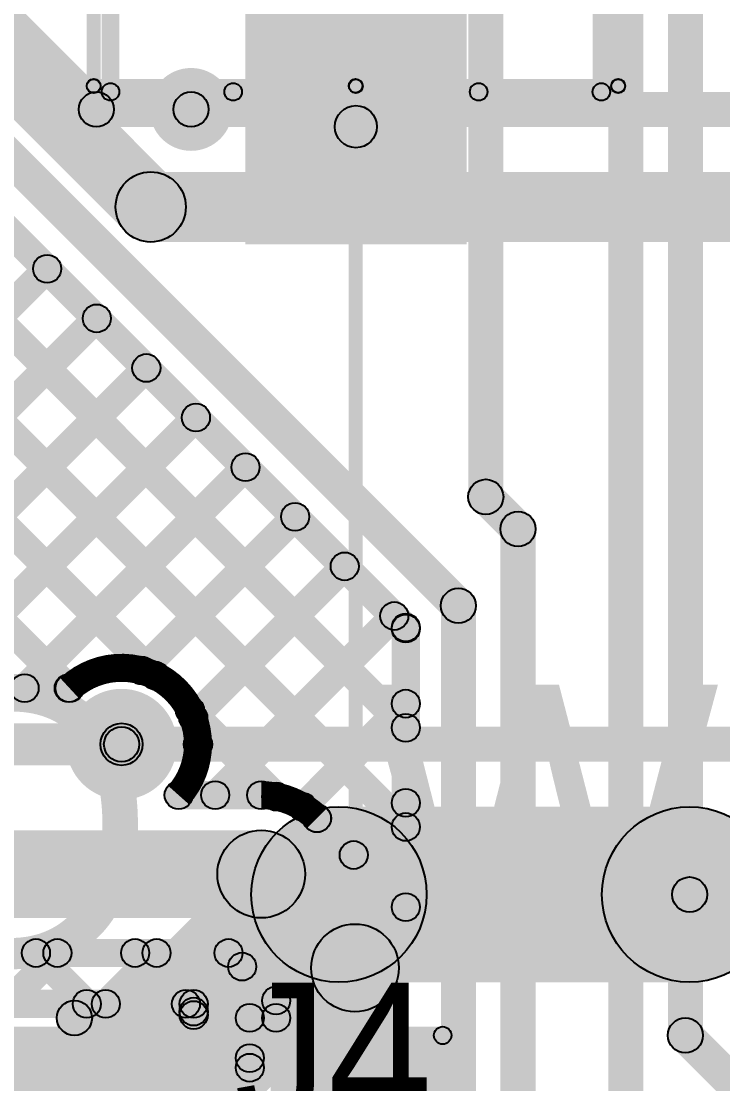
# Model space of a CAD drawing. Header units: millimetres. Extents: x -0.55 to 1.07, y -0.21 to 1.95.
# Drawn here: x 0.1826 to 0.3826, y 0.1322 to 0.4351 of the extents above; entities that cross this region are included whole.
import ezdxf

# ---------------------------------------------------------------- set-up
doc = ezdxf.new("R2010")
doc.units = ezdxf.units.MM
doc.header["$MEASUREMENT"] = 0
for name, color, linetype in [('BottomLayer', 5, 'Continuous'), ('BottomOverlay', 54, 'Continuous'), ('BottomPaste', 16, 'Continuous'), ('BottomSolder', 6, 'Continuous'), ('Mechanical1', 6, 'Continuous'), ('TopLayer', 1, 'Continuous'), ('TopOverlay', 2, 'Continuous'), ('TopSolder', 216, 'Continuous'), ('ViaHoleLayer', 16, 'Continuous')]:
    doc.layers.add(name, color=color, linetype=linetype)

# ---------------------------------------------------------------- blocks, each defined once
blk = doc.blocks.new('434121025816_B_16')
at = {"layer": 'BottomLayer'}
blk.add_hatch(color=5, dxfattribs=at).paths.add_polyline_path([(-0.15945, 0.02756), (-0.10039, 0.02756), (-0.10039, -0.02756), (-0.15945, -0.02756)])
at = {"layer": 'BottomOverlay'}
h = blk.add_hatch(color=54, dxfattribs=at)
edge = h.paths.add_edge_path()
edge.add_arc((-0.12, 0.07), 0.0025, 0, 360)
h = blk.add_hatch(color=54, dxfattribs=at)
edge = h.paths.add_edge_path()
edge.add_arc((-0.12, 0.07), 0.0025, 0, 360)
for points in [[(-0.1225, 0.07), (-0.1175, 0.07), (-0.1175, 0.035), (-0.1225, 0.035)], [(-0.12, 0.0675), (-0.12, 0.0725), (0.1207, 0.0725), (0.1207, 0.0675)], [(-0.1225, -0.035), (-0.1175, -0.035), (-0.1175, -0.07), (-0.1225, -0.07)], [(-0.12, -0.0725), (-0.12, -0.0675), (0.1194, -0.0675), (0.1194, -0.0725)]]:
    blk.add_hatch(color=54, dxfattribs=at).paths.add_polyline_path(points)
h = blk.add_hatch(color=54, dxfattribs=at)
edge = h.paths.add_edge_path()
edge.add_arc((-0.12, 0.035), 0.0025, 0, 360)
h = blk.add_hatch(color=54, dxfattribs=at)
edge = h.paths.add_edge_path()
edge.add_arc((-0.12, -0.035), 0.0025, 0, 360)
h = blk.add_hatch(color=54, dxfattribs=at)
edge = h.paths.add_edge_path()
edge.add_arc((-0.12, -0.07), 0.0025, 0, 360)
h = blk.add_hatch(color=54, dxfattribs=at)
edge = h.paths.add_edge_path()
edge.add_arc((-0.12, -0.07), 0.0025, 0, 360)
at = {"layer": 'BottomPaste'}
blk.add_hatch(color=16, dxfattribs=at).paths.add_polyline_path([(-0.15945, 0.02756), (-0.10039, 0.02756), (-0.10039, -0.02756), (-0.15945, -0.02756)])
at = {"layer": 'BottomSolder'}
blk.add_hatch(color=6, dxfattribs=at).paths.add_polyline_path([(-0.16345, 0.03156), (-0.09639, 0.03156), (-0.09639, -0.03156), (-0.16345, -0.03156)])
at = {"layer": 'BottomOverlay'}
for centre in [(-0.12, 0.07), (-0.12, 0.07), (-0.12, 0.035), (-0.12, -0.035), (-0.12, -0.07), (-0.12, -0.07)]:
    blk.add_circle(centre, 0.0025, dxfattribs=at)
blk = doc.blocks.new('SMD_PAD_B_37')
at = {"layer": 'BottomLayer'}
for points in [[(-0.06, 0.03), (-0.02, 0.03), (-0.02, -0.03), (-0.06, -0.03)], [(0.02, 0.03), (0.06, 0.03), (0.06, -0.03), (0.02, -0.03)]]:
    blk.add_hatch(color=5, dxfattribs=at).paths.add_polyline_path(points)
at = {"layer": 'BottomOverlay'}
h = blk.add_hatch(color=54, dxfattribs=at)
edge = h.paths.add_edge_path()
edge.add_arc((-0.065, 0.035), 0.0025, 0, 360)
h = blk.add_hatch(color=54, dxfattribs=at)
edge = h.paths.add_edge_path()
edge.add_arc((-0.065, 0.035), 0.0025, 0, 360)
for points in [[(0.065, 0.0375), (0.065, 0.0325), (-0.065, 0.0325), (-0.065, 0.0375)], [(-0.0675, 0.035), (-0.0625, 0.035), (-0.0625, -0.035), (-0.0675, -0.035)], [(0.0625, 0.035), (0.0675, 0.035), (0.0675, -0.035), (0.0625, -0.035)], [(0.065, -0.0325), (0.065, -0.0375), (-0.065, -0.0375), (-0.065, -0.0325)]]:
    blk.add_hatch(color=54, dxfattribs=at).paths.add_polyline_path(points)
h = blk.add_hatch(color=54, dxfattribs=at)
edge = h.paths.add_edge_path()
edge.add_arc((0.065, 0.035), 0.0025, 0, 360)
h = blk.add_hatch(color=54, dxfattribs=at)
edge = h.paths.add_edge_path()
edge.add_arc((0.065, 0.035), 0.0025, 0, 360)
h = blk.add_hatch(color=54, dxfattribs=at)
edge = h.paths.add_edge_path()
edge.add_arc((-0.065, -0.035), 0.0025, 0, 360)
h = blk.add_hatch(color=54, dxfattribs=at)
edge = h.paths.add_edge_path()
edge.add_arc((-0.065, -0.035), 0.0025, 0, 360)
h = blk.add_hatch(color=54, dxfattribs=at)
edge = h.paths.add_edge_path()
edge.add_arc((0.065, -0.035), 0.0025, 0, 360)
h = blk.add_hatch(color=54, dxfattribs=at)
edge = h.paths.add_edge_path()
edge.add_arc((0.065, -0.035), 0.0025, 0, 360)
at = {"layer": 'BottomPaste'}
for points in [[(-0.06, 0.03), (-0.02, 0.03), (-0.02, -0.03), (-0.06, -0.03)], [(0.02, 0.03), (0.06, 0.03), (0.06, -0.03), (0.02, -0.03)]]:
    blk.add_hatch(color=16, dxfattribs=at).paths.add_polyline_path(points)
at = {"layer": 'BottomSolder'}
for points in [[(-0.064, 0.034), (-0.016, 0.034), (-0.016, -0.034), (-0.064, -0.034)], [(0.016, 0.034), (0.064, 0.034), (0.064, -0.034), (0.016, -0.034)]]:
    blk.add_hatch(color=6, dxfattribs=at).paths.add_polyline_path(points)
at = {"layer": 'BottomOverlay'}
for centre in [(-0.065, 0.035), (-0.065, 0.035), (0.065, 0.035), (0.065, 0.035), (-0.065, -0.035), (-0.065, -0.035), (0.065, -0.035), (0.065, -0.035)]:
    blk.add_circle(centre, 0.0025, dxfattribs=at)

msp = doc.modelspace()

# ---------------------------------------------------------------- hatches: boundary and pattern name
at = {"layer": 'BottomLayer'}
for points in [[(0.32006, 0.29954), (0.31006, 0.29954), (0.31006, 0.695), (0.32006, 0.695)], [(0.36, 0.082), (0.35, 0.082), (0.35, 0.5912), (0.36, 0.5912)], [(0.377, 0.146), (0.367, 0.146), (0.367, 0.5804), (0.377, 0.5804)], [(0.284, 0.40508), (0.272, 0.40508), (0.272, 0.46693), (0.284, 0.46693)], [(0.14946, 0.45746), (0.15654, 0.46454), (0.20754, 0.41354), (0.20046, 0.40646)], [(0.12346, 0.4452), (0.13054, 0.45228), (0.31078, 0.27204), (0.3037, 0.26496)], [(0.204, 0.405), (0.204, 0.415), (0.231, 0.415), (0.231, 0.405)], [(0.15023, 0.39864), (0.15588, 0.4043), (0.29507, 0.26512), (0.28941, 0.25946)], [(0.15023, 0.39835), (0.15588, 0.40401), (0.29507, 0.26482), (0.28941, 0.25917)], [(0.15023, 0.37007), (0.15588, 0.37573), (0.29507, 0.23654), (0.28941, 0.23088)], [(0.12468, 0.29364), (0.11902, 0.2993), (0.18713, 0.3674), (0.19278, 0.36174)], [(0.14084, 0.35117), (0.1465, 0.35683), (0.29507, 0.20826), (0.28941, 0.2026)], [(0.11517, 0.34855), (0.12083, 0.35421), (0.22366, 0.25138), (0.21801, 0.24572)], [(0.12468, 0.26536), (0.11902, 0.27101), (0.20127, 0.35326), (0.20692, 0.3476)], [(0.12978, 0.24217), (0.12412, 0.24783), (0.21541, 0.33912), (0.22107, 0.33346)], [(0.11517, 0.32027), (0.12083, 0.32593), (0.19893, 0.24783), (0.19327, 0.24217)], [(0.15806, 0.24217), (0.15241, 0.24783), (0.22955, 0.32498), (0.23521, 0.31932)], [(0.18635, 0.24217), (0.18069, 0.24783), (0.24369, 0.31083), (0.24935, 0.30518)], [(0.31152, 0.296), (0.31859, 0.30307), (0.32778, 0.29389), (0.3207, 0.28682)], [(0.21968, 0.24723), (0.21403, 0.25288), (0.25784, 0.29669), (0.26349, 0.29103)], [(0.32924, 0.0015), (0.31924, 0.0015), (0.31924, 0.29036), (0.32924, 0.29036)], [(0.23445, 0.23371), (0.2288, 0.23937), (0.27198, 0.28255), (0.27764, 0.27689)], [(0.2407, 0.21167), (0.23504, 0.21733), (0.28612, 0.26841), (0.29178, 0.26275)], [(0.31224, 0.06924), (0.30224, 0.06924), (0.30224, 0.2685), (0.31224, 0.2685)], [(0.29624, 0.18258), (0.28824, 0.18258), (0.28824, 0.26229), (0.29624, 0.26229)], [(0.052, 0.241), (0.052, 0.249), (0.19634, 0.249), (0.19634, 0.241)], [(0.26564, 0.20832), (0.25998, 0.21398), (0.28941, 0.24341), (0.29507, 0.23776)], [(0.22788, 0.23585), (0.23354, 0.2415), (0.25813, 0.21691), (0.25247, 0.21126)], [(0.052, 0.223), (0.052, 0.235), (0.21116, 0.235), (0.21116, 0.223)], [(0.22745, 0.2105), (0.22745, 0.2185), (0.251, 0.2185), (0.251, 0.2105)], [(0.28021, 0.19461), (0.27455, 0.20027), (0.28941, 0.21513), (0.29507, 0.20947)], [(0.26409, 0.20507), (0.26975, 0.21073), (0.29507, 0.18541), (0.28941, 0.17975)], [(0.069, 0.1795), (0.069, 0.2045), (0.251, 0.2045), (0.251, 0.1795)], [(0.24216, 0.18316), (0.25984, 0.20084), (0.28658, 0.1741), (0.2689, 0.15642)], [(0.07113, 0.1655), (0.07113, 0.1735), (0.24168, 0.1735), (0.24168, 0.1655)], [(0.1812, 0.15217), (0.17554, 0.15783), (0.19004, 0.17233), (0.1957, 0.16667)], [(0.18392, 0.16667), (0.18957, 0.17233), (0.20407, 0.15783), (0.19842, 0.15217)], [(0.20948, 0.15217), (0.20383, 0.15783), (0.21833, 0.17233), (0.22398, 0.16667)], [(0.2122, 0.16667), (0.21786, 0.17233), (0.23236, 0.15783), (0.2267, 0.15217)], [(0.23885, 0.16667), (0.24451, 0.17233), (0.25807, 0.15877), (0.25241, 0.15311)], [(0.23457, 0.14897), (0.22891, 0.15463), (0.24273, 0.16845), (0.24839, 0.16279)], [(0.29024, 0.111), (0.26524, 0.111), (0.26524, 0.16526), (0.29024, 0.16526)], [(0.16374, 0.151), (0.16374, 0.159), (0.23174, 0.159), (0.23174, 0.151)], [(0.2267, 0.15217), (0.23236, 0.15783), (0.23457, 0.15562), (0.22891, 0.14996)], [(0.23574, 0.067), (0.22774, 0.067), (0.22774, 0.155), (0.23574, 0.155)], [(0.22891, 0.14996), (0.23457, 0.15562), (0.25057, 0.13962), (0.24491, 0.13396)], [(0.24774, 0.147), (0.24774, 0.155), (0.25524, 0.155), (0.25524, 0.147)], [(0.25924, 0.151), (0.25124, 0.151), (0.25124, 0.15594), (0.25924, 0.15594)], [(0.20274, 0.111), (0.19274, 0.111), (0.19274, 0.151), (0.20274, 0.151)], [(0.25174, 0.071), (0.24374, 0.071), (0.24374, 0.151), (0.25174, 0.151)], [(0.36847, 0.14246), (0.37554, 0.14953), (0.48476, 0.04032), (0.47768, 0.03324)], [(0.104, 0.0617), (0.218, 0.0617), (0.218, 0.144), (0.104, 0.144)], [(0.23457, 0.12069), (0.22891, 0.12634), (0.24491, 0.14234), (0.25057, 0.13669)]]:
    msp.add_hatch(color=5, dxfattribs=at).paths.add_polyline_path(points)
h = msp.add_hatch(color=5, dxfattribs=at)
edge = h.paths.add_edge_path()
edge.add_arc((0.231, 0.41), 0.01181, 0, 360)
h = msp.add_hatch(color=5, dxfattribs=at)
edge = h.paths.add_edge_path()
edge.add_arc((0.204, 0.41), 0.005, 0, 360)
h = msp.add_hatch(color=5, dxfattribs=at)
edge = h.paths.add_edge_path()
edge.add_arc((0.204, 0.41), 0.005, 0, 360)
h = msp.add_hatch(color=5, dxfattribs=at)
edge = h.paths.add_edge_path()
edge.add_arc((0.231, 0.41), 0.005, 0, 360)
h = msp.add_hatch(color=5, dxfattribs=at)
edge = h.paths.add_edge_path()
edge.add_arc((0.278, 0.40508), 0.006, 0, 360)
h = msp.add_hatch(color=5, dxfattribs=at)
edge = h.paths.add_edge_path()
edge.add_arc((0.18995, 0.36457), 0.004, 0, 360)
h = msp.add_hatch(color=5, dxfattribs=at)
edge = h.paths.add_edge_path()
edge.add_arc((0.2041, 0.35043), 0.004, 0, 360)
h = msp.add_hatch(color=5, dxfattribs=at)
edge = h.paths.add_edge_path()
edge.add_arc((0.21824, 0.33629), 0.004, 0, 360)
h = msp.add_hatch(color=5, dxfattribs=at)
edge = h.paths.add_edge_path()
edge.add_arc((0.23238, 0.32215), 0.004, 0, 360)
h = msp.add_hatch(color=5, dxfattribs=at)
edge = h.paths.add_edge_path()
edge.add_arc((0.24652, 0.308), 0.004, 0, 360)
h = msp.add_hatch(color=5, dxfattribs=at)
edge = h.paths.add_edge_path()
edge.add_arc((0.31506, 0.29954), 0.005, 0, 360)
h = msp.add_hatch(color=5, dxfattribs=at)
edge = h.paths.add_edge_path()
edge.add_arc((0.31506, 0.29954), 0.005, 0, 360)
h = msp.add_hatch(color=5, dxfattribs=at)
edge = h.paths.add_edge_path()
edge.add_arc((0.26066, 0.29386), 0.004, 0, 360)
h = msp.add_hatch(color=5, dxfattribs=at)
edge = h.paths.add_edge_path()
edge.add_arc((0.32424, 0.29036), 0.005, 0, 360)
h = msp.add_hatch(color=5, dxfattribs=at)
edge = h.paths.add_edge_path()
edge.add_arc((0.32424, 0.29036), 0.005, 0, 360)
h = msp.add_hatch(color=5, dxfattribs=at)
edge = h.paths.add_edge_path()
edge.add_arc((0.27481, 0.27972), 0.004, 0, 360)
h = msp.add_hatch(color=5, dxfattribs=at)
edge = h.paths.add_edge_path()
edge.add_arc((0.30724, 0.2685), 0.005, 0, 360)
h = msp.add_hatch(color=5, dxfattribs=at)
edge = h.paths.add_edge_path()
edge.add_arc((0.30724, 0.2685), 0.005, 0, 360)
h = msp.add_hatch(color=5, dxfattribs=at)
edge = h.paths.add_edge_path()
edge.add_arc((0.28895, 0.26558), 0.004, 0, 360)
h = msp.add_hatch(color=5, dxfattribs=at)
edge = h.paths.add_edge_path()
edge.add_arc((0.29224, 0.26229), 0.004, 0, 360)
h = msp.add_hatch(color=5, dxfattribs=at)
edge = h.paths.add_edge_path()
edge.add_arc((0.29224, 0.26229), 0.004, 0, 360)
h = msp.add_hatch(color=5, dxfattribs=at)
edge = h.paths.add_edge_path()
edge.add_arc((0.29224, 0.262), 0.004, 0, 360)
h = msp.add_hatch(color=5, dxfattribs=at)
edge = h.paths.add_edge_path()
edge.add_arc((0.21686, 0.25005), 0.004, 0, 360)
h = msp.add_hatch(color=5, dxfattribs=at)
edge = h.paths.add_edge_path()
edge.add_arc((0.22084, 0.24855), 0.004, 0, 360)
h = msp.add_hatch(color=5, dxfattribs=at)
edge = h.paths.add_edge_path()
edge.add_arc((0.18352, 0.245), 0.004, 0, 360)
h = msp.add_hatch(color=5, dxfattribs=at)
edge = h.paths.add_edge_path()
edge.add_arc((0.1961, 0.245), 0.004, 0, 360)
h = msp.add_hatch(color=5, dxfattribs=at)
edge = h.paths.add_edge_path()
edge.add_arc((0.19634, 0.245), 0.004, 0, 360)
h = msp.add_hatch(color=5, dxfattribs=at)
edge = h.paths.add_edge_path()
edge.add_arc((0.19634, 0.245), 0.004, 0, 360)
h = msp.add_hatch(color=5, dxfattribs=at)
edge = h.paths.add_edge_path()
edge.add_arc((0.23071, 0.23868), 0.004, 0, 360)
h = msp.add_hatch(color=5, dxfattribs=at)
edge = h.paths.add_edge_path()
edge.add_arc((0.29224, 0.24058), 0.004, 0, 360)
h = msp.add_hatch(color=5, dxfattribs=at)
edge = h.paths.add_edge_path()
edge.add_arc((0.21116, 0.229), 0.01181, 0, 360)
h = msp.add_hatch(color=5, dxfattribs=at)
edge = h.paths.add_edge_path()
edge.add_arc((0.23163, 0.23654), 0.004, 0, 360)
h = msp.add_hatch(color=5, dxfattribs=at)
edge = h.paths.add_edge_path()
edge.add_arc((0.29224, 0.23371), 0.004, 0, 360)
h = msp.add_hatch(color=5, dxfattribs=at)
edge = h.paths.add_edge_path()
edge.add_arc((0.21116, 0.229), 0.006, 0, 360)
h = msp.add_hatch(color=5, dxfattribs=at)
edge = h.paths.add_edge_path()
edge.add_arc((0.23297, 0.229), 0.004, 0, 360)
h = msp.add_hatch(color=5, dxfattribs=at)
edge = h.paths.add_edge_path()
edge.add_arc((0.23297, 0.229), 0.004, 0, 360)
h = msp.add_hatch(color=5, dxfattribs=at)
edge = h.paths.add_edge_path()
edge.add_arc((0.22745, 0.2145), 0.004, 0, 360)
h = msp.add_hatch(color=5, dxfattribs=at)
edge = h.paths.add_edge_path()
edge.add_arc((0.22745, 0.2145), 0.004, 0, 360)
h = msp.add_hatch(color=5, dxfattribs=at)
edge = h.paths.add_edge_path()
edge.add_arc((0.23787, 0.2145), 0.004, 0, 360)
h = msp.add_hatch(color=5, dxfattribs=at)
edge = h.paths.add_edge_path()
edge.add_arc((0.251, 0.2145), 0.004, 0, 360)
h = msp.add_hatch(color=5, dxfattribs=at)
edge = h.paths.add_edge_path()
edge.add_arc((0.251, 0.2145), 0.004, 0, 360)
h = msp.add_hatch(color=5, dxfattribs=at)
edge = h.paths.add_edge_path()
edge.add_arc((0.251, 0.2145), 0.004, 0, 360)
h = msp.add_hatch(color=5, dxfattribs=at)
edge = h.paths.add_edge_path()
edge.add_arc((0.2553, 0.21409), 0.004, 0, 360)
h = msp.add_hatch(color=5, dxfattribs=at)
edge = h.paths.add_edge_path()
edge.add_arc((0.26281, 0.21115), 0.004, 0, 360)
h = msp.add_hatch(color=5, dxfattribs=at)
edge = h.paths.add_edge_path()
edge.add_arc((0.29224, 0.2123), 0.004, 0, 360)
h = msp.add_hatch(color=5, dxfattribs=at)
edge = h.paths.add_edge_path()
edge.add_arc((0.2669, 0.20792), 0.004, 0, 360)
h = msp.add_hatch(color=5, dxfattribs=at)
edge = h.paths.add_edge_path()
edge.add_arc((0.26691, 0.20791), 0.004, 0, 360)
h = msp.add_hatch(color=5, dxfattribs=at)
edge = h.paths.add_edge_path()
edge.add_arc((0.26692, 0.2079), 0.004, 0, 360)
h = msp.add_hatch(color=5, dxfattribs=at)
edge = h.paths.add_edge_path()
edge.add_arc((0.29224, 0.20543), 0.004, 0, 360)
h = msp.add_hatch(color=5, dxfattribs=at)
edge = h.paths.add_edge_path()
edge.add_arc((0.251, 0.192), 0.0125, 0, 360)
h = msp.add_hatch(color=5, dxfattribs=at)
edge = h.paths.add_edge_path()
edge.add_arc((0.251, 0.192), 0.0125, 0, 360)
h = msp.add_hatch(color=5, dxfattribs=at)
edge = h.paths.add_edge_path()
edge.add_arc((0.27738, 0.19744), 0.004, 0, 360)
h = msp.add_hatch(color=5, dxfattribs=at)
edge = h.paths.add_edge_path()
edge.add_arc((0.29224, 0.18258), 0.004, 0, 360)
h = msp.add_hatch(color=5, dxfattribs=at)
edge = h.paths.add_edge_path()
edge.add_arc((0.29224, 0.18258), 0.004, 0, 360)
h = msp.add_hatch(color=5, dxfattribs=at)
edge = h.paths.add_edge_path()
edge.add_arc((0.27774, 0.16526), 0.0125, 0, 360)
h = msp.add_hatch(color=5, dxfattribs=at)
edge = h.paths.add_edge_path()
edge.add_arc((0.27774, 0.16526), 0.0125, 0, 360)
h = msp.add_hatch(color=5, dxfattribs=at)
edge = h.paths.add_edge_path()
edge.add_arc((0.18675, 0.1695), 0.004, 0, 360)
h = msp.add_hatch(color=5, dxfattribs=at)
edge = h.paths.add_edge_path()
edge.add_arc((0.19287, 0.1695), 0.004, 0, 360)
h = msp.add_hatch(color=5, dxfattribs=at)
edge = h.paths.add_edge_path()
edge.add_arc((0.21503, 0.1695), 0.004, 0, 360)
h = msp.add_hatch(color=5, dxfattribs=at)
edge = h.paths.add_edge_path()
edge.add_arc((0.22116, 0.1695), 0.004, 0, 360)
h = msp.add_hatch(color=5, dxfattribs=at)
edge = h.paths.add_edge_path()
edge.add_arc((0.24168, 0.1695), 0.004, 0, 360)
h = msp.add_hatch(color=5, dxfattribs=at)
edge = h.paths.add_edge_path()
edge.add_arc((0.24168, 0.1695), 0.004, 0, 360)
h = msp.add_hatch(color=5, dxfattribs=at)
edge = h.paths.add_edge_path()
edge.add_arc((0.24556, 0.16562), 0.004, 0, 360)
h = msp.add_hatch(color=5, dxfattribs=at)
edge = h.paths.add_edge_path()
edge.add_arc((0.20125, 0.155), 0.004, 0, 360)
h = msp.add_hatch(color=5, dxfattribs=at)
edge = h.paths.add_edge_path()
edge.add_arc((0.20666, 0.155), 0.004, 0, 360)
h = msp.add_hatch(color=5, dxfattribs=at)
edge = h.paths.add_edge_path()
edge.add_arc((0.22953, 0.155), 0.004, 0, 360)
h = msp.add_hatch(color=5, dxfattribs=at)
edge = h.paths.add_edge_path()
edge.add_arc((0.22953, 0.155), 0.004, 0, 360)
h = msp.add_hatch(color=5, dxfattribs=at)
edge = h.paths.add_edge_path()
edge.add_arc((0.23174, 0.155), 0.004, 0, 360)
h = msp.add_hatch(color=5, dxfattribs=at)
edge = h.paths.add_edge_path()
edge.add_arc((0.23174, 0.155), 0.004, 0, 360)
h = msp.add_hatch(color=5, dxfattribs=at)
edge = h.paths.add_edge_path()
edge.add_arc((0.25524, 0.15594), 0.004, 0, 360)
h = msp.add_hatch(color=5, dxfattribs=at)
edge = h.paths.add_edge_path()
edge.add_arc((0.25524, 0.15594), 0.004, 0, 360)
h = msp.add_hatch(color=5, dxfattribs=at)
edge = h.paths.add_edge_path()
edge.add_arc((0.19774, 0.151), 0.005, 0, 360)
h = msp.add_hatch(color=5, dxfattribs=at)
edge = h.paths.add_edge_path()
edge.add_arc((0.23174, 0.15279), 0.004, 0, 360)
h = msp.add_hatch(color=5, dxfattribs=at)
edge = h.paths.add_edge_path()
edge.add_arc((0.23174, 0.15279), 0.004, 0, 360)
h = msp.add_hatch(color=5, dxfattribs=at)
edge = h.paths.add_edge_path()
edge.add_arc((0.23174, 0.1518), 0.004, 0, 360)
h = msp.add_hatch(color=5, dxfattribs=at)
edge = h.paths.add_edge_path()
edge.add_arc((0.24774, 0.151), 0.004, 0, 360)
h = msp.add_hatch(color=5, dxfattribs=at)
edge = h.paths.add_edge_path()
edge.add_arc((0.24774, 0.151), 0.004, 0, 360)
h = msp.add_hatch(color=5, dxfattribs=at)
edge = h.paths.add_edge_path()
edge.add_arc((0.25524, 0.151), 0.004, 0, 360)
h = msp.add_hatch(color=5, dxfattribs=at)
edge = h.paths.add_edge_path()
edge.add_arc((0.25524, 0.151), 0.004, 0, 360)
h = msp.add_hatch(color=5, dxfattribs=at)
edge = h.paths.add_edge_path()
edge.add_arc((0.372, 0.146), 0.005, 0, 360)
h = msp.add_hatch(color=5, dxfattribs=at)
edge = h.paths.add_edge_path()
edge.add_arc((0.372, 0.146), 0.005, 0, 360)
h = msp.add_hatch(color=5, dxfattribs=at)
edge = h.paths.add_edge_path()
edge.add_arc((0.24774, 0.13952), 0.004, 0, 360)
h = msp.add_hatch(color=5, dxfattribs=at)
edge = h.paths.add_edge_path()
edge.add_arc((0.24774, 0.13679), 0.004, 0, 360)
at = {"layer": 'BottomSolder'}
h = msp.add_hatch(color=6, dxfattribs=at)
edge = h.paths.add_edge_path()
edge.add_arc((0.21116, 0.229), 0.01581, 0, 360)
at = {"layer": 'Mechanical1'}
for points in [[(0.20519, 0.41667), (0.20125, 0.41667), (0.20125, 0.65289), (0.20519, 0.65289)], [(0.20519, 0.41661), (0.20125, 0.41661), (0.20125, 0.65283), (0.20519, 0.65283)], [(0.35479, 0.41672), (0.35086, 0.41672), (0.35086, 0.65294), (0.35479, 0.65294)], [(0.35479, 0.41667), (0.35086, 0.41667), (0.35086, 0.65289), (0.35479, 0.65289)], [(0.35479, 0.41661), (0.35086, 0.41661), (0.35086, 0.65283), (0.35479, 0.65283)], [(0.20519, 0.41672), (0.20125, 0.41672), (0.20125, 0.58073), (0.20519, 0.58073)], [(0.27999, 0.41661), (0.27605, 0.41661), (0.27605, 0.49732), (0.27999, 0.49732)], [(0.20322, 0.41475), (0.20322, 0.41869), (0.35282, 0.41869), (0.35282, 0.41475)], [(0.20322, 0.4147), (0.20322, 0.41864), (0.35282, 0.41864), (0.35282, 0.4147)], [(0.20322, 0.41464), (0.20322, 0.41858), (0.35282, 0.41858), (0.35282, 0.41464)], [(0.20519, 0.41661), (0.20125, 0.41661), (0.20125, 0.41672), (0.20519, 0.41672)], [(0.27989, -0.08702), (0.27596, -0.08702), (0.27596, 0.41672), (0.27989, 0.41672)], [(0.35479, 0.41661), (0.35086, 0.41661), (0.35086, 0.41672), (0.35479, 0.41672)]]:
    msp.add_hatch(color=6, dxfattribs=at).paths.add_polyline_path(points)
h = msp.add_hatch(color=6, dxfattribs=at)
edge = h.paths.add_edge_path()
edge.add_arc((0.20322, 0.41672), 0.00197, 0, 360)
h = msp.add_hatch(color=6, dxfattribs=at)
edge = h.paths.add_edge_path()
edge.add_arc((0.20322, 0.41672), 0.00197, 0, 360)
h = msp.add_hatch(color=6, dxfattribs=at)
edge = h.paths.add_edge_path()
edge.add_arc((0.20322, 0.41672), 0.00197, 0, 360)
h = msp.add_hatch(color=6, dxfattribs=at)
edge = h.paths.add_edge_path()
edge.add_arc((0.20322, 0.41667), 0.00197, 0, 360)
h = msp.add_hatch(color=6, dxfattribs=at)
edge = h.paths.add_edge_path()
edge.add_arc((0.20322, 0.41667), 0.00197, 0, 360)
h = msp.add_hatch(color=6, dxfattribs=at)
edge = h.paths.add_edge_path()
edge.add_arc((0.20322, 0.41661), 0.00197, 0, 360)
h = msp.add_hatch(color=6, dxfattribs=at)
edge = h.paths.add_edge_path()
edge.add_arc((0.20322, 0.41661), 0.00197, 0, 360)
h = msp.add_hatch(color=6, dxfattribs=at)
edge = h.paths.add_edge_path()
edge.add_arc((0.20322, 0.41661), 0.00197, 0, 360)
h = msp.add_hatch(color=6, dxfattribs=at)
edge = h.paths.add_edge_path()
edge.add_arc((0.27792, 0.41672), 0.00197, 0, 360)
h = msp.add_hatch(color=6, dxfattribs=at)
edge = h.paths.add_edge_path()
edge.add_arc((0.27802, 0.41664), 0.00197, 0, 360)
h = msp.add_hatch(color=6, dxfattribs=at)
edge = h.paths.add_edge_path()
edge.add_arc((0.27802, 0.41664), 0.00197, 0, 360)
h = msp.add_hatch(color=6, dxfattribs=at)
edge = h.paths.add_edge_path()
edge.add_arc((0.27802, 0.41661), 0.00197, 0, 360)
h = msp.add_hatch(color=6, dxfattribs=at)
edge = h.paths.add_edge_path()
edge.add_arc((0.35282, 0.41672), 0.00197, 0, 360)
h = msp.add_hatch(color=6, dxfattribs=at)
edge = h.paths.add_edge_path()
edge.add_arc((0.35282, 0.41672), 0.00197, 0, 360)
h = msp.add_hatch(color=6, dxfattribs=at)
edge = h.paths.add_edge_path()
edge.add_arc((0.35282, 0.41672), 0.00197, 0, 360)
h = msp.add_hatch(color=6, dxfattribs=at)
edge = h.paths.add_edge_path()
edge.add_arc((0.35282, 0.41667), 0.00197, 0, 360)
h = msp.add_hatch(color=6, dxfattribs=at)
edge = h.paths.add_edge_path()
edge.add_arc((0.35282, 0.41667), 0.00197, 0, 360)
h = msp.add_hatch(color=6, dxfattribs=at)
edge = h.paths.add_edge_path()
edge.add_arc((0.35282, 0.41661), 0.00197, 0, 360)
h = msp.add_hatch(color=6, dxfattribs=at)
edge = h.paths.add_edge_path()
edge.add_arc((0.35282, 0.41661), 0.00197, 0, 360)
h = msp.add_hatch(color=6, dxfattribs=at)
edge = h.paths.add_edge_path()
edge.add_arc((0.35282, 0.41661), 0.00197, 0, 360)
at = {"layer": 'TopLayer'}
for points in [[(0.09693, 0.4906), (0.11107, 0.50474), (0.22655, 0.38926), (0.21241, 0.37512)], [(0.231, 0.405), (0.231, 0.415), (0.43, 0.415), (0.43, 0.405)], [(0.21948, 0.37219), (0.21948, 0.39219), (0.50019, 0.39219), (0.50019, 0.37219)], [(0.21116, 0.224), (0.21116, 0.234), (0.412, 0.234), (0.412, 0.224)], [(0.27317, 0.16117), (0.27317, 0.21117), (0.37317, 0.21117), (0.37317, 0.16117)], [(0.17516, 0.0528), (0.1398, 0.08816), (0.2555, 0.20385), (0.29085, 0.1685)], [(0.37317, 0.18117), (0.37317, 0.19117), (0.43474, 0.19117), (0.43474, 0.18117)]]:
    msp.add_hatch(color=1, dxfattribs=at).paths.add_polyline_path(points)
h = msp.add_hatch(color=1, dxfattribs=at)
edge = h.paths.add_edge_path()
edge.add_arc((0.231, 0.41), 0.01181, 0, 360)
h = msp.add_hatch(color=1, dxfattribs=at)
edge = h.paths.add_edge_path()
edge.add_arc((0.231, 0.41), 0.005, 0, 360)
h = msp.add_hatch(color=1, dxfattribs=at)
edge = h.paths.add_edge_path()
edge.add_arc((0.21948, 0.38219), 0.01, 0, 360)
h = msp.add_hatch(color=1, dxfattribs=at)
edge = h.paths.add_edge_path()
edge.add_arc((0.21948, 0.38219), 0.01, 0, 360)
h = msp.add_hatch(color=1, dxfattribs=at)
edge = h.paths.add_edge_path()
edge.add_arc((0.21116, 0.229), 0.01181, 0, 360)
h = msp.add_hatch(color=1, dxfattribs=at)
edge = h.paths.add_edge_path()
edge.add_arc((0.21116, 0.229), 0.005, 0, 360)
h = msp.add_hatch(color=1, dxfattribs=at)
edge = h.paths.add_edge_path()
edge.add_arc((0.27317, 0.18617), 0.025, 0, 360)
h = msp.add_hatch(color=1, dxfattribs=at)
edge = h.paths.add_edge_path()
edge.add_arc((0.27317, 0.18617), 0.025, 0, 360)
h = msp.add_hatch(color=1, dxfattribs=at)
edge = h.paths.add_edge_path()
edge.add_arc((0.37317, 0.18617), 0.025, 0, 360)
h = msp.add_hatch(color=1, dxfattribs=at)
edge = h.paths.add_edge_path()
edge.add_arc((0.37317, 0.18617), 0.005, 0, 360)
at = {"layer": 'TopSolder'}
h = msp.add_hatch(color=216, dxfattribs=at)
edge = h.paths.add_edge_path()
edge.add_arc((0.21116, 0.229), 0.01581, 0, 360)
at = {"layer": 'ViaHoleLayer'}
h = msp.add_hatch(color=16, dxfattribs=at)
edge = h.paths.add_edge_path()
edge.add_arc((0.231, 0.41), 0.00591, 0, 360)
h = msp.add_hatch(color=16, dxfattribs=at)
edge = h.paths.add_edge_path()
edge.add_arc((0.21116, 0.229), 0.00591, 0, 360)

# ---------------------------------------------------------------- linework, layer by layer
at = {"layer": 'BottomLayer', "const_width": 0.008}
for points in [[(0.19634, 0.245, -0.654463), (0.23297, 0.229)], [(0.23297, 0.229, -0.183837), (0.22745, 0.2145)], [(0.251, 0.2145, -0.198912), (0.26691, 0.20791)], [(0.251, 0.2145, -0.198764), (0.2669, 0.20792)]]:
    msp.add_lwpolyline(points, format="xyb", dxfattribs=at)
at = {"layer": 'BottomLayer'}
for centre, radius in [((0.204, 0.41), 0.005), ((0.204, 0.41), 0.005), ((0.231, 0.41), 0.005), ((0.278, 0.40508), 0.006), ((0.18995, 0.36457), 0.004), ((0.2041, 0.35043), 0.004), ((0.21824, 0.33629), 0.004), ((0.23238, 0.32215), 0.004), ((0.24652, 0.308), 0.004), ((0.31506, 0.29954), 0.005), ((0.31506, 0.29954), 0.005), ((0.26066, 0.29386), 0.004), ((0.32424, 0.29036), 0.005), ((0.32424, 0.29036), 0.005), ((0.27481, 0.27972), 0.004), ((0.30724, 0.2685), 0.005), ((0.30724, 0.2685), 0.005), ((0.28895, 0.26558), 0.004), ((0.29224, 0.26229), 0.004), ((0.29224, 0.26229), 0.004), ((0.29224, 0.262), 0.004), ((0.21686, 0.25005), 0.004), ((0.22084, 0.24855), 0.004), ((0.18352, 0.245), 0.004), ((0.1961, 0.245), 0.004), ((0.19634, 0.245), 0.004), ((0.19634, 0.245), 0.004), ((0.23071, 0.23868), 0.004), ((0.29224, 0.24058), 0.004), ((0.23163, 0.23654), 0.004), ((0.29224, 0.23371), 0.004), ((0.21116, 0.229), 0.006), ((0.23297, 0.229), 0.004), ((0.23297, 0.229), 0.004), ((0.22745, 0.2145), 0.004), ((0.22745, 0.2145), 0.004), ((0.23787, 0.2145), 0.004), ((0.251, 0.2145), 0.004), ((0.251, 0.2145), 0.004), ((0.251, 0.2145), 0.004), ((0.2553, 0.21409), 0.004), ((0.26281, 0.21115), 0.004), ((0.29224, 0.2123), 0.004), ((0.2669, 0.20792), 0.004), ((0.26691, 0.20791), 0.004), ((0.26692, 0.2079), 0.004), ((0.29224, 0.20543), 0.004), ((0.251, 0.192), 0.0125), ((0.251, 0.192), 0.0125), ((0.27738, 0.19744), 0.004), ((0.29224, 0.18258), 0.004), ((0.29224, 0.18258), 0.004), ((0.27774, 0.16526), 0.0125), ((0.27774, 0.16526), 0.0125), ((0.18675, 0.1695), 0.004), ((0.19287, 0.1695), 0.004), ((0.21503, 0.1695), 0.004), ((0.22116, 0.1695), 0.004), ((0.24168, 0.1695), 0.004), ((0.24168, 0.1695), 0.004), ((0.24556, 0.16562), 0.004), ((0.20125, 0.155), 0.004), ((0.20666, 0.155), 0.004), ((0.22953, 0.155), 0.004), ((0.22953, 0.155), 0.004), ((0.23174, 0.155), 0.004), ((0.23174, 0.155), 0.004), ((0.25524, 0.15594), 0.004), ((0.25524, 0.15594), 0.004), ((0.19774, 0.151), 0.005), ((0.23174, 0.15279), 0.004), ((0.23174, 0.15279), 0.004), ((0.23174, 0.1518), 0.004), ((0.24774, 0.151), 0.004), ((0.24774, 0.151), 0.004), ((0.25524, 0.151), 0.004), ((0.25524, 0.151), 0.004), ((0.372, 0.146), 0.005), ((0.372, 0.146), 0.005), ((0.24774, 0.13952), 0.004), ((0.24774, 0.13679), 0.004)]:
    msp.add_circle(centre, radius, dxfattribs=at)
at = {"layer": 'Mechanical1', "const_width": 0.00394}
msp.add_lwpolyline([(0.27802, 0.41664, 0), (0.27802, 0.41664)], format="xyb", dxfattribs=at)
at = {"layer": 'Mechanical1'}
for centre in [(0.20322, 0.41672), (0.20322, 0.41672), (0.20322, 0.41672), (0.20322, 0.41667), (0.20322, 0.41667), (0.20322, 0.41661), (0.20322, 0.41661), (0.20322, 0.41661), (0.27792, 0.41672), (0.27802, 0.41664), (0.27802, 0.41664), (0.27802, 0.41661), (0.35282, 0.41672), (0.35282, 0.41672), (0.35282, 0.41672), (0.35282, 0.41667), (0.35282, 0.41667), (0.35282, 0.41661), (0.35282, 0.41661), (0.35282, 0.41661)]:
    msp.add_circle(centre, 0.00197, dxfattribs=at)
at = {"layer": 'TopLayer'}
for centre, radius in [((0.231, 0.41), 0.005), ((0.21948, 0.38219), 0.01), ((0.21948, 0.38219), 0.01), ((0.21116, 0.229), 0.005), ((0.27317, 0.18617), 0.025), ((0.27317, 0.18617), 0.025), ((0.37317, 0.18617), 0.025), ((0.37317, 0.18617), 0.005)]:
    msp.add_circle(centre, radius, dxfattribs=at)

# ---------------------------------------------------------------- block references
for name, p, rotation in [('434121025816_B_16', (0.278, 0.535), 90), ('SMD_PAD_B_37', (0.23774, 0.111), 180)]:
    msp.add_blockref(name, p, dxfattribs=dict(rotation=rotation))

# ---------------------------------------------------------------- texts
at = {"layer": 'BottomOverlay', "text_generation_flag": 2}
msp.add_text('W_COIL', height=0.08, rotation=360, dxfattribs=at).set_placement((0.38174, 0.166))
at = {"layer": 'TopOverlay'}
msp.add_text('J4', height=0.04, dxfattribs=at).set_placement((0.2433, 0.121))

doc.saveas('drawing.dxf')
